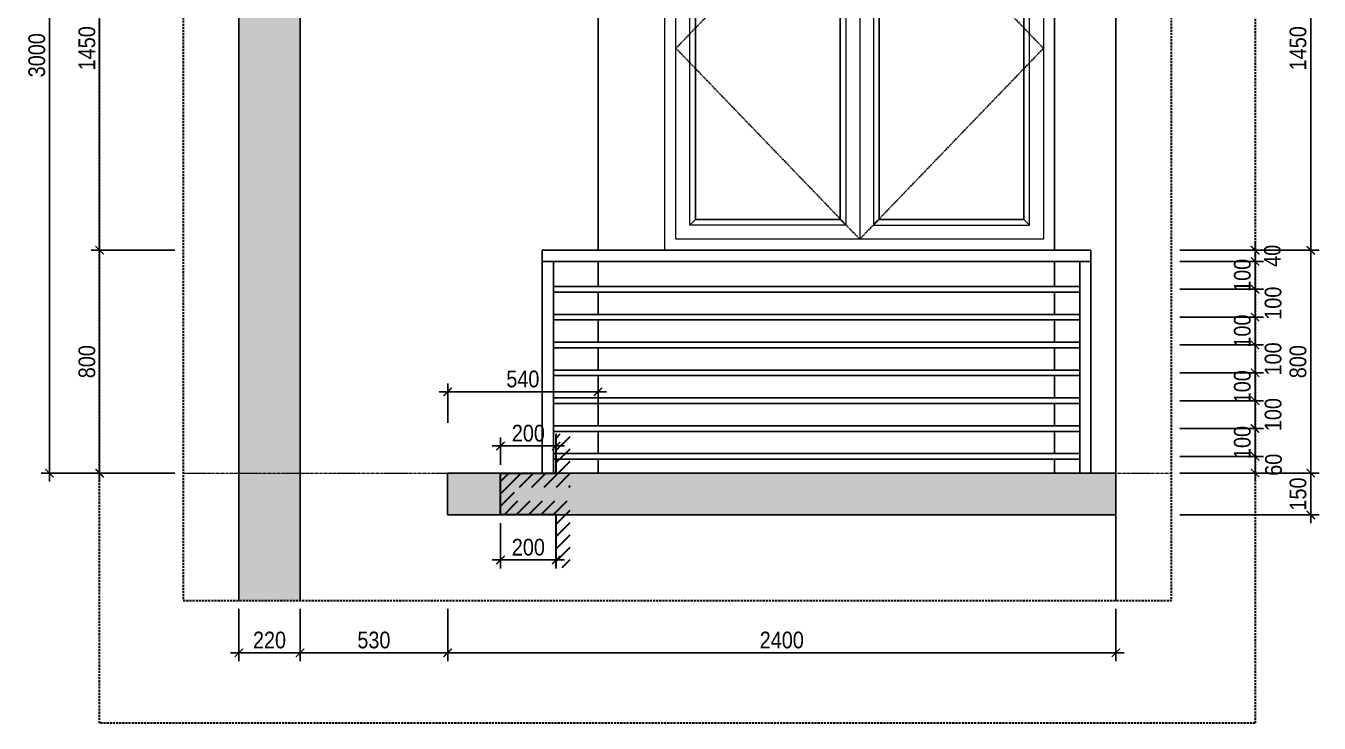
# Model space of a CAD drawing. Header units: millimetres. Extents: x -82962 to 19744, y -138000 to 4535.
# Drawn here: x -7902 to -3257, y -117513 to -115011 of the extents above; entities that cross this region are included whole.
import ezdxf
from ezdxf.xclip import XClip

# ---------------------------------------------------------------- set-up
doc = ezdxf.new("R2010")
doc.units = ezdxf.units.MM
doc.header["$LTSCALE"] = 1000
doc.header["$MEASUREMENT"] = 0
doc.header["$XCLIPFRAME"] = 2
doc.header["$PDMODE"] = 3
doc.linetypes.add('CENTER2', pattern=[1.125, 0.75, -0.125, 0.125, -0.125])
doc.linetypes.add('HIDDEN', pattern=[0.375, 0.25, -0.125])
doc.layers.get('0').update_dxf_attribs({"lineweight": 30})
doc.layers.get('DEFPOINTS').update_dxf_attribs({"color": 4, "lineweight": 30})
for name, color, linetype in [('A-TUONG', 4, 'Continuous'), ('net-vatlieu', 250, 'Continuous'), ('NETDUT', 8, 'Continuous')]:
    doc.layers.add(name, color=color, linetype=linetype)
for name, color, linetype, lineweight in [('CCA - DOOR', 34, 'Continuous', 20), ('Door-Windows', 142, 'Continuous', 25), ('THAY', 4, 'Continuous', 30), ('TRUC', 1, 'CENTER2', 9)]:
    doc.layers.add(name, color=color, linetype=linetype, lineweight=lineweight)
doc.styles.add('ARIAL', font='arial.ttf', dxfattribs={"width": 0.85})
doc.dimstyles.new('DIM 1-100', dxfattribs={"dimscale": 0, "dimtxt": 2, "dimasz": 1, "dimexe": 1, "dimexo": 1, "dimgap": 0.5, "dimtad": 1, "dimdec": 4, "dimrnd": 1, "dimdsep": 46, "dimtxsty": 'ARIAL', "dimblk1": 'ARCHTICK', "dimblk2": 'ARCHTICK', "dimsah": 1, "dimcen": 2, "dimdle": 1, "dimclrd": 9, "dimclre": 9, "dimclrt": 1, "dimadec": 0, "dimazin": 0, "dimtfac": 1, "dimtdec": 4, "dimtix": 1, "dimtmove": 2, "dimatfit": 3, "dimldrblk": 'DOT', "dimfxl": 1, "dimtvp": 1, "dimtolj": 1, "dimarcsym": 0})

# ---------------------------------------------------------------- blocks, each defined once
blk = doc.blocks.new('md')
at = {"layer": 'net-vatlieu', "ltscale": 0.2}
h = blk.add_hatch(dxfattribs=at)
h.set_pattern_fill('AR-SAND', color=256, scale=20, style=0)
h.set_pattern_definition([(37.5, (-80672.57, -128781.108), (-1.25987, 38.536475), [0, -30.4, 0, -34, 0, -32.5]), (7.5, (-80672.57, -128781.11), (35.39553, 56.44292), [0, -16.4, 0, -27.4, 0, -10.5]), (327.5, (-80697.17, -128781.108), (62.28284, 0.11318), [0, -10, 0, -36, 0, -47]), (317.5, (-80697.17, -128781.11), (60.12253, 17.5535), [0, -5, 0, -23.6, 0, -27])])
h.paths.add_polyline_path([(-80672.6, -128431.1), (-81302.6, -128431.1), (-81302.6, -127791.1), (-81302.6, -126181.1), (-81302.6, -118201.1), (-78372.6, -118201.1), (-78372.6, -117981.1), (-81522.6, -117981.1), (-81522.6, -128781.1), (-80672.6, -128781.1)])
h = blk.add_hatch(dxfattribs=at)
h.set_pattern_fill('AR-SAND', color=256, scale=30, style=0)
h.set_pattern_definition([(37.5, (-80672.57, -128781.11), (-1.8898, 57.8047), [0, -45.6, 0, -51, 0, -48.75]), (7.5, (-80672.57, -128781.11), (53.0933, 84.6644), [0, -24.6, 0, -41.1, 0, -15.75]), (327.5, (-80709.47, -128781.11), (93.42426, 0.16977), [0, -15, 0, -54, 0, -70.5]), (317.5, (-80709.47, -128781.11), (90.1838, 26.3303), [0, -7.5, 0, -35.4, 0, -40.5])])
h.paths.add_polyline_path([(-78372.6, -121531.1), (-80772.6, -121531.1), (-80772.6, -121681.1), (-78372.6, -121681.1)])
h.paths.add_polyline_path([(-80602.6, -122431.1), (-81302.6, -122431.1), (-81302.6, -122581.1), (-80602.6, -122581.1)])
at = {"layer": 'A-TUONG', "linetype": 'Continuous'}
for p, q in [((-80232.6, -120731.1), (-80232.6, -118881.1)), ((-78592.6, -120731.1), (-78592.6, -118881.1)), ((-80432.6, -120731.1), (-78462.6, -120731.1)), ((-80232.6, -120861.1), (-80232.6, -120771.1)), ((-78592.6, -120861.1), (-78592.6, -120771.1)), ((-80232.6, -120961.1), (-80232.6, -120881.1)), ((-78592.6, -120961.1), (-78592.6, -120881.1)), ((-80232.6, -121061.1), (-80232.6, -120981.1)), ((-78592.6, -121061.1), (-78592.6, -120981.1)), ((-80232.6, -121161.1), (-80232.6, -121081.1)), ((-78592.6, -121161.1), (-78592.6, -121081.1)), ((-80232.6, -121261.1), (-80232.6, -121181.1)), ((-78592.6, -121261.1), (-78592.6, -121181.1)), ((-80232.6, -121361.1), (-80232.6, -121281.1)), ((-78592.6, -121361.1), (-78592.6, -121281.1)), ((-80232.6, -121461.1), (-80232.6, -121381.1)), ((-78592.6, -121461.1), (-78592.6, -121381.1)), ((-80232.6, -121531.1), (-80232.6, -121481.1)), ((-78592.6, -121531.1), (-78592.6, -121481.1)), ((-80772.6, -121531.1), (-78372.6, -121531.1)), ((-80772.6, -121531.1), (-80772.6, -121681.1)), ((-80772.6, -121681.1), (-78372.6, -121681.1))]:
    blk.add_line(p, q, dxfattribs=at)
blk.add_lwpolyline([(-81522.6, -132181.1), (-78372.6, -132181.1), (-78372.6, -117981.1), (-81522.6, -117981.1)], close=True, dxfattribs=at)
blk.add_lwpolyline([(-81302.6, -128431.1), (-81302.6, -118201.1), (-78372.6, -118201.1)], dxfattribs=at)
at = {"layer": 'CCA - DOOR', "ltscale": 0.2}
for points in [[(-79992.6, -119281.1), (-78592.6, -119281.1), (-78592.6, -120731.1), (-79992.6, -120731.1)], [(-79952.6, -119321.1), (-78632.6, -119321.1), (-78632.6, -120691.1), (-79952.6, -120691.1)], [(-79952.6, -119321.1), (-79292.6, -119321.1), (-79292.6, -120691.1), (-79952.6, -120691.1)], [(-79902.6, -119371.1), (-79342.6, -119371.1), (-79342.6, -120641.1), (-79902.6, -120641.1)], [(-78682.6, -119371.1), (-79242.6, -119371.1), (-79242.6, -120641.1), (-78682.6, -120641.1)]]:
    blk.add_lwpolyline(points, close=True, dxfattribs=at)
at = {"layer": 'Door-Windows', "ltscale": 0.2}
for p, q in [((-78462.6, -120731.1), (-80432.6, -120731.1)), ((-80432.6, -120731.1), (-80432.6, -120771.1)), ((-78462.6, -120771.1), (-80432.6, -120771.1)), ((-80432.6, -120771.1), (-80432.6, -121531.1)), ((-80392.6, -120771.1), (-80392.6, -121531.1)), ((-78502.6, -120771.1), (-78502.6, -121531.1)), ((-78462.6, -120771.1), (-78462.6, -120731.1)), ((-78462.6, -120771.1), (-78462.6, -121531.1)), ((-78502.6, -120861.1), (-80392.6, -120861.1)), ((-80392.6, -120861.1), (-80392.6, -120881.1)), ((-78502.6, -120881.1), (-80392.6, -120881.1)), ((-78502.6, -120961.1), (-80392.6, -120961.1)), ((-80392.6, -120961.1), (-80392.6, -120981.1)), ((-78502.6, -120981.1), (-80392.6, -120981.1)), ((-78502.6, -121061.1), (-80392.6, -121061.1)), ((-80392.6, -121061.1), (-80392.6, -121081.1)), ((-78502.6, -121081.1), (-80392.6, -121081.1)), ((-78502.6, -121161.1), (-80392.6, -121161.1)), ((-80392.6, -121161.1), (-80392.6, -121181.1)), ((-78502.6, -121181.1), (-80392.6, -121181.1)), ((-78502.6, -121261.1), (-80392.6, -121261.1)), ((-80392.6, -121261.1), (-80392.6, -121281.1)), ((-78502.6, -121281.1), (-80392.6, -121281.1)), ((-78502.6, -121361.1), (-80392.6, -121361.1)), ((-80392.6, -121361.1), (-80392.6, -121381.1)), ((-78502.6, -121381.1), (-80392.6, -121381.1)), ((-78502.6, -121461.1), (-80392.6, -121461.1)), ((-80392.6, -121461.1), (-80392.6, -121481.1)), ((-78502.6, -121481.1), (-80392.6, -121481.1))]:
    blk.add_line(p, q, dxfattribs=at)
at = {"layer": 'net-vatlieu', "ltscale": 0.2}
for points in [[(-79882.6, -119391.1), (-79362.6, -119391.1), (-79362.6, -120621.1), (-79882.6, -120621.1)], [(-78702.6, -119391.1), (-79222.6, -119391.1), (-79222.6, -120621.1), (-78702.6, -120621.1)]]:
    blk.add_lwpolyline(points, close=True, dxfattribs=at)
for points in [[(-79902.6, -120641.1), (-79882.6, -120621.1)], [(-79362.6, -120621.1), (-79342.6, -120641.1)], [(-79222.6, -120621.1), (-79242.6, -120641.1)], [(-78682.6, -120641.1), (-78702.6, -120621.1)]]:
    blk.add_lwpolyline(points, dxfattribs=at)
at = {"layer": 'NETDUT', "linetype": 'HIDDEN', "ltscale": 0.01}
for points in [[(-79292.6, -119321.1), (-79952.6, -120006.1), (-79292.6, -120691.1)], [(-79292.6, -119321.1), (-78632.6, -120006.1), (-79292.6, -120691.1)]]:
    blk.add_lwpolyline(points, dxfattribs=at)
at = {"layer": 'TRUC', "ltscale": 0.015}
for p, q in [((-81522.6, -117735.6), (-81522.6, -132293.8)), ((-78372.6, -117735.6), (-78372.6, -132293.8)), ((-82614.2, -121531.1), (-77066.3, -121531.1))]:
    blk.add_line(p, q, dxfattribs=at)
blk = doc.blocks.new('_ARCHTICK')
at = {"color": 0, "linetype": 'ByBlock', "const_width": 0.15}
blk.add_lwpolyline([(-0.5, -0.5), (0.5, 0.5)], dxfattribs=at)
blk = doc.blocks.new('*D874')
at = {"layer": 'DEFPOINTS', "color": 0, "ltscale": 0.2, "transparency": 16777216}
for p in [(-7637.3, -115816), (-7337.3, -115816), (-7337.3, -116616)]:
    blk.add_point(p, dxfattribs=at)
at = {"layer": 'THAY', "color": 9, "lineweight": -2, "ltscale": 0.2, "transparency": 16777216}
for p, q in [((-7637.3, -116646), (-7637.3, -115786)), ((-7367.3, -115816), (-7667.3, -115816)), ((-7367.3, -116616), (-7667.3, -116616))]:
    blk.add_line(p, q, dxfattribs=at)
at = {"layer": 'THAY', "color": 9, "lineweight": -2, "ltscale": 0.2, "transparency": 16777216, "xscale": 29.99999999999994, "yscale": 29.99999999999994, "zscale": 29.99999999999994}
for p, rotation in [((-7637.3, -115816), 90), ((-7637.3, -116616), 270)]:
    blk.add_blockref('_ARCHTICK', p, dxfattribs=dict(at, rotation=rotation))
at = {"layer": 'THAY', "color": 1, "ltscale": 0.2, "transparency": 16777216, "insert": (-7682.9, -116216), "char_height": 60, "attachment_point": 5, "rotation": 90, "style": 'ARIAL'}
blk.add_mtext('\\A1;800', dxfattribs=at)
blk = doc.blocks.new('_DOT')
at = {"color": 0, "linetype": 'ByBlock', "ltscale": 10}
blk.add_line((-0.5, 0), (-1, 0), dxfattribs=at)
at = {"color": 0, "linetype": 'ByBlock', "ltscale": 10, "const_width": 0.5}
blk.add_lwpolyline([(-0.25, 0, 1), (0.25, 0, 1)], format="xyb", close=True, dxfattribs=at)
blk = doc.blocks.new('*D875')
at = {"layer": 'DEFPOINTS', "color": 0, "ltscale": 0.2, "transparency": 16777216}
for p in [(-7637.3, -114366), (-7337.3, -114366), (-7337.3, -115816)]:
    blk.add_point(p, dxfattribs=at)
at = {"layer": 'THAY', "color": 9, "lineweight": -2, "ltscale": 0.2, "transparency": 16777216}
for p, q in [((-7637.3, -115846), (-7637.3, -114336)), ((-7367.3, -114366), (-7667.3, -114366)), ((-7367.3, -115816), (-7667.3, -115816))]:
    blk.add_line(p, q, dxfattribs=at)
at = {"layer": 'THAY', "color": 9, "lineweight": -2, "ltscale": 0.2, "transparency": 16777216, "xscale": 29.99999999999994, "yscale": 29.99999999999994, "zscale": 29.99999999999994}
for p, rotation in [((-7637.3, -114366), 90), ((-7637.3, -115816), 270)]:
    blk.add_blockref('_ARCHTICK', p, dxfattribs=dict(at, rotation=rotation))
at = {"layer": 'THAY', "color": 1, "ltscale": 0.2, "transparency": 16777216, "insert": (-7682.9, -115091), "char_height": 60, "attachment_point": 5, "rotation": 90, "style": 'ARIAL'}
blk.add_mtext('\\A1;1450', dxfattribs=at)
blk = doc.blocks.new('*D881')
at = {"layer": 'DEFPOINTS', "color": 0, "ltscale": 0.2, "transparency": 16777216}
for p in [(-7337.3, -113616), (-7817.3, -116616), (-7337.3, -116616)]:
    blk.add_point(p, dxfattribs=at)
at = {"layer": 'THAY', "color": 9, "lineweight": -2, "ltscale": 0.2, "transparency": 16777216}
for p, q in [((-7367.3, -113616), (-7847.3, -113616)), ((-7817.3, -113586), (-7817.3, -116646)), ((-7367.3, -116616), (-7847.3, -116616))]:
    blk.add_line(p, q, dxfattribs=at)
at = {"layer": 'THAY', "color": 9, "lineweight": -2, "ltscale": 0.2, "transparency": 16777216, "xscale": 29.99999999999994, "yscale": 29.99999999999994, "zscale": 29.99999999999994}
for p, rotation in [((-7817.3, -113616), 90), ((-7817.3, -116616), 270)]:
    blk.add_blockref('_ARCHTICK', p, dxfattribs=dict(at, rotation=rotation))
at = {"layer": 'THAY', "color": 1, "ltscale": 0.2, "transparency": 16777216, "insert": (-7862.9, -115116), "char_height": 60, "attachment_point": 5, "rotation": 90, "style": 'ARIAL'}
blk.add_mtext('\\A1;3000', dxfattribs=at)
blk = doc.blocks.new('*D884')
at = {"layer": 'DEFPOINTS', "color": 0, "ltscale": 0.2, "transparency": 16777216}
for p in [(-3787.3, -115816), (-3287.2, -115816), (-3787.3, -116616)]:
    blk.add_point(p, dxfattribs=at)
at = {"layer": 'THAY', "color": 9, "lineweight": -2, "ltscale": 0.2, "transparency": 16777216}
for p, q in [((-3287.2, -116646), (-3287.2, -115786)), ((-3757.3, -115816), (-3257.2, -115816)), ((-3757.3, -116616), (-3257.2, -116616))]:
    blk.add_line(p, q, dxfattribs=at)
at = {"layer": 'THAY', "color": 9, "lineweight": -2, "ltscale": 0.2, "transparency": 16777216, "xscale": 29.99999999999994, "yscale": 29.99999999999994, "zscale": 29.99999999999994}
for p, rotation in [((-3287.2, -115816), 90), ((-3287.2, -116616), 270)]:
    blk.add_blockref('_ARCHTICK', p, dxfattribs=dict(at, rotation=rotation))
at = {"layer": 'THAY', "color": 1, "ltscale": 0.2, "transparency": 16777216, "insert": (-3332.9, -116216), "char_height": 60, "attachment_point": 5, "rotation": 90, "style": 'ARIAL'}
blk.add_mtext('\\A1;800', dxfattribs=at)
blk = doc.blocks.new('*D885')
at = {"layer": 'DEFPOINTS', "color": 0, "ltscale": 0.2, "transparency": 16777216}
for p in [(-3787.3, -115816), (-3787.3, -115856), (-3487.3, -115856)]:
    blk.add_point(p, dxfattribs=at)
at = {"layer": 'THAY', "color": 9, "lineweight": -2, "ltscale": 0.2, "transparency": 16777216}
for p, q in [((-3487.3, -115786), (-3487.3, -115886)), ((-3757.3, -115816), (-3457.3, -115816)), ((-3757.3, -115856), (-3457.3, -115856))]:
    blk.add_line(p, q, dxfattribs=at)
at = {"layer": 'THAY', "color": 9, "lineweight": -2, "ltscale": 0.2, "transparency": 16777216, "xscale": 29.99999999999994, "yscale": 29.99999999999994, "zscale": 29.99999999999994}
for p, rotation in [((-3487.3, -115816), 90), ((-3487.3, -115856), 270)]:
    blk.add_blockref('_ARCHTICK', p, dxfattribs=dict(at, rotation=rotation))
at = {"layer": 'THAY', "color": 1, "ltscale": 0.2, "transparency": 16777216, "insert": (-3424.9, -115836), "char_height": 60, "attachment_point": 5, "rotation": 90, "style": 'ARIAL'}
blk.add_mtext('\\A1;40', dxfattribs=at)
blk = doc.blocks.new('*D886')
at = {"layer": 'DEFPOINTS', "color": 0, "ltscale": 0.2, "transparency": 16777216}
for p in [(-3787.3, -115856), (-3787.3, -115956), (-3487.3, -115956)]:
    blk.add_point(p, dxfattribs=at)
at = {"layer": 'THAY', "color": 9, "lineweight": -2, "ltscale": 0.2, "transparency": 16777216}
for p, q in [((-3487.3, -115856), (-3487.3, -115826)), ((-3757.3, -115856), (-3457.3, -115856)), ((-3487.3, -115856), (-3487.3, -115956)), ((-3757.3, -115956), (-3457.3, -115956)), ((-3487.3, -115956), (-3487.3, -115986))]:
    blk.add_line(p, q, dxfattribs=at)
at = {"layer": 'THAY', "color": 9, "lineweight": -2, "ltscale": 0.2, "transparency": 16777216, "xscale": 29.99999999999994, "yscale": 29.99999999999994, "zscale": 29.99999999999994}
for p, rotation in [((-3487.3, -115856), 270), ((-3487.3, -115956), 90)]:
    blk.add_blockref('_ARCHTICK', p, dxfattribs=dict(at, rotation=rotation))
at = {"layer": 'THAY', "color": 1, "ltscale": 0.2, "transparency": 16777216, "insert": (-3532.9, -115906), "char_height": 60, "attachment_point": 5, "rotation": 90, "style": 'ARIAL'}
blk.add_mtext('\\A1;100', dxfattribs=at)
blk = doc.blocks.new('*D887')
at = {"layer": 'DEFPOINTS', "color": 0, "ltscale": 0.2, "transparency": 16777216}
for p in [(-3787.3, -116056), (-3787.3, -116156), (-3487.3, -116156)]:
    blk.add_point(p, dxfattribs=at)
at = {"layer": 'THAY', "color": 9, "lineweight": -2, "ltscale": 0.2, "transparency": 16777216}
for p, q in [((-3487.3, -116056), (-3487.3, -116026)), ((-3757.3, -116056), (-3457.3, -116056)), ((-3487.3, -116056), (-3487.3, -116156)), ((-3757.3, -116156), (-3457.3, -116156)), ((-3487.3, -116156), (-3487.3, -116186))]:
    blk.add_line(p, q, dxfattribs=at)
at = {"layer": 'THAY', "color": 9, "lineweight": -2, "ltscale": 0.2, "transparency": 16777216, "xscale": 29.99999999999994, "yscale": 29.99999999999994, "zscale": 29.99999999999994}
for p, rotation in [((-3487.3, -116056), 270), ((-3487.3, -116156), 90)]:
    blk.add_blockref('_ARCHTICK', p, dxfattribs=dict(at, rotation=rotation))
at = {"layer": 'THAY', "color": 1, "ltscale": 0.2, "transparency": 16777216, "insert": (-3532.9, -116106), "char_height": 60, "attachment_point": 5, "rotation": 90, "style": 'ARIAL'}
blk.add_mtext('\\A1;100', dxfattribs=at)
blk = doc.blocks.new('*D888')
at = {"layer": 'DEFPOINTS', "color": 0, "ltscale": 0.2, "transparency": 16777216}
for p in [(-3787.3, -116256), (-3787.3, -116356), (-3487.3, -116356)]:
    blk.add_point(p, dxfattribs=at)
at = {"layer": 'THAY', "color": 9, "lineweight": -2, "ltscale": 0.2, "transparency": 16777216}
for p, q in [((-3757.3, -116256), (-3457.3, -116256)), ((-3487.3, -116256), (-3487.3, -116226)), ((-3487.3, -116256), (-3487.3, -116356)), ((-3757.3, -116356), (-3457.3, -116356)), ((-3487.3, -116356), (-3487.3, -116386))]:
    blk.add_line(p, q, dxfattribs=at)
at = {"layer": 'THAY', "color": 9, "lineweight": -2, "ltscale": 0.2, "transparency": 16777216, "xscale": 29.99999999999994, "yscale": 29.99999999999994, "zscale": 29.99999999999994}
for p, rotation in [((-3487.3, -116256), 270), ((-3487.3, -116356), 90)]:
    blk.add_blockref('_ARCHTICK', p, dxfattribs=dict(at, rotation=rotation))
at = {"layer": 'THAY', "color": 1, "ltscale": 0.2, "transparency": 16777216, "insert": (-3532.9, -116306), "char_height": 60, "attachment_point": 5, "rotation": 90, "style": 'ARIAL'}
blk.add_mtext('\\A1;100', dxfattribs=at)
blk = doc.blocks.new('*D889')
at = {"layer": 'DEFPOINTS', "color": 0, "ltscale": 0.2, "transparency": 16777216}
for p in [(-3787.3, -116356), (-3787.3, -116456), (-3487.3, -116456)]:
    blk.add_point(p, dxfattribs=at)
at = {"layer": 'THAY', "color": 9, "lineweight": -2, "ltscale": 0.2, "transparency": 16777216}
for p, q in [((-3757.3, -116356), (-3457.3, -116356)), ((-3487.3, -116326), (-3487.3, -116486)), ((-3757.3, -116456), (-3457.3, -116456))]:
    blk.add_line(p, q, dxfattribs=at)
at = {"layer": 'THAY', "color": 9, "lineweight": -2, "ltscale": 0.2, "transparency": 16777216, "xscale": 29.99999999999994, "yscale": 29.99999999999994, "zscale": 29.99999999999994}
for p, rotation in [((-3487.3, -116356), 90), ((-3487.3, -116456), 270)]:
    blk.add_blockref('_ARCHTICK', p, dxfattribs=dict(at, rotation=rotation))
at = {"layer": 'THAY', "color": 1, "ltscale": 0.2, "transparency": 16777216, "insert": (-3422.4, -116406), "char_height": 60, "attachment_point": 5, "rotation": 90, "style": 'ARIAL'}
blk.add_mtext('\\A1;100', dxfattribs=at)
blk = doc.blocks.new('*D882')
at = {"layer": 'DEFPOINTS', "color": 0, "ltscale": 0.2, "transparency": 16777216}
for p in [(-3787.3, -116456), (-3787.3, -116556), (-3487.3, -116556)]:
    blk.add_point(p, dxfattribs=at)
at = {"layer": 'THAY', "color": 9, "lineweight": -2, "ltscale": 0.2, "transparency": 16777216}
for p, q in [((-3487.3, -116456), (-3487.3, -116426)), ((-3757.3, -116456), (-3457.3, -116456)), ((-3487.3, -116456), (-3487.3, -116556)), ((-3757.3, -116556), (-3457.3, -116556)), ((-3487.3, -116556), (-3487.3, -116586))]:
    blk.add_line(p, q, dxfattribs=at)
at = {"layer": 'THAY', "color": 9, "lineweight": -2, "ltscale": 0.2, "transparency": 16777216, "xscale": 29.99999999999994, "yscale": 29.99999999999994, "zscale": 29.99999999999994}
for p, rotation in [((-3487.3, -116456), 270), ((-3487.3, -116556), 90)]:
    blk.add_blockref('_ARCHTICK', p, dxfattribs=dict(at, rotation=rotation))
at = {"layer": 'THAY', "color": 1, "ltscale": 0.2, "transparency": 16777216, "insert": (-3532.9, -116506), "char_height": 60, "attachment_point": 5, "rotation": 90, "style": 'ARIAL'}
blk.add_mtext('\\A1;100', dxfattribs=at)
blk = doc.blocks.new('*D883')
at = {"layer": 'DEFPOINTS', "color": 0, "ltscale": 0.2, "transparency": 16777216}
for p in [(-3787.3, -116556), (-3787.3, -116616), (-3487.3, -116616)]:
    blk.add_point(p, dxfattribs=at)
at = {"layer": 'THAY', "color": 9, "lineweight": -2, "ltscale": 0.2, "transparency": 16777216}
for p, q in [((-3487.3, -116526), (-3487.3, -116646)), ((-3757.3, -116556), (-3457.3, -116556)), ((-3757.3, -116616), (-3457.3, -116616))]:
    blk.add_line(p, q, dxfattribs=at)
at = {"layer": 'THAY', "color": 9, "lineweight": -2, "ltscale": 0.2, "transparency": 16777216, "xscale": 29.99999999999994, "yscale": 29.99999999999994, "zscale": 29.99999999999994}
for p, rotation in [((-3487.3, -116556), 90), ((-3487.3, -116616), 270)]:
    blk.add_blockref('_ARCHTICK', p, dxfattribs=dict(at, rotation=rotation))
at = {"layer": 'THAY', "color": 1, "ltscale": 0.2, "transparency": 16777216, "insert": (-3421, -116586), "char_height": 60, "attachment_point": 5, "rotation": 90, "style": 'ARIAL'}
blk.add_mtext('\\A1;60', dxfattribs=at)
blk = doc.blocks.new('*D890')
at = {"layer": 'DEFPOINTS', "color": 0, "ltscale": 0.2, "transparency": 16777216}
for p in [(-3787.3, -116156), (-3787.3, -116256), (-3487.3, -116256)]:
    blk.add_point(p, dxfattribs=at)
at = {"layer": 'THAY', "color": 9, "lineweight": -2, "ltscale": 0.2, "transparency": 16777216}
for p, q in [((-3487.3, -116126), (-3487.3, -116286)), ((-3757.3, -116156), (-3457.3, -116156)), ((-3757.3, -116256), (-3457.3, -116256))]:
    blk.add_line(p, q, dxfattribs=at)
at = {"layer": 'THAY', "color": 9, "lineweight": -2, "ltscale": 0.2, "transparency": 16777216, "xscale": 29.99999999999994, "yscale": 29.99999999999994, "zscale": 29.99999999999994}
for p, rotation in [((-3487.3, -116156), 90), ((-3487.3, -116256), 270)]:
    blk.add_blockref('_ARCHTICK', p, dxfattribs=dict(at, rotation=rotation))
at = {"layer": 'THAY', "color": 1, "ltscale": 0.2, "transparency": 16777216, "insert": (-3422.4, -116206), "char_height": 60, "attachment_point": 5, "rotation": 90, "style": 'ARIAL'}
blk.add_mtext('\\A1;100', dxfattribs=at)
blk = doc.blocks.new('*D891')
at = {"layer": 'DEFPOINTS', "color": 0, "ltscale": 0.2, "transparency": 16777216}
for p in [(-3787.3, -115956), (-3787.3, -116056), (-3487.3, -116056)]:
    blk.add_point(p, dxfattribs=at)
at = {"layer": 'THAY', "color": 9, "lineweight": -2, "ltscale": 0.2, "transparency": 16777216}
for p, q in [((-3487.3, -115926), (-3487.3, -116086)), ((-3757.3, -115956), (-3457.3, -115956)), ((-3757.3, -116056), (-3457.3, -116056))]:
    blk.add_line(p, q, dxfattribs=at)
at = {"layer": 'THAY', "color": 9, "lineweight": -2, "ltscale": 0.2, "transparency": 16777216, "xscale": 29.99999999999994, "yscale": 29.99999999999994, "zscale": 29.99999999999994}
for p, rotation in [((-3487.3, -115956), 90), ((-3487.3, -116056), 270)]:
    blk.add_blockref('_ARCHTICK', p, dxfattribs=dict(at, rotation=rotation))
at = {"layer": 'THAY', "color": 1, "ltscale": 0.2, "transparency": 16777216, "insert": (-3422.4, -116006), "char_height": 60, "attachment_point": 5, "rotation": 90, "style": 'ARIAL'}
blk.add_mtext('\\A1;100', dxfattribs=at)
blk = doc.blocks.new('*D892')
at = {"layer": 'DEFPOINTS', "color": 0, "ltscale": 0.2, "transparency": 16777216}
for p in [(-3787.3, -114366), (-3287.2, -114366), (-3787.3, -115816)]:
    blk.add_point(p, dxfattribs=at)
at = {"layer": 'THAY', "color": 9, "lineweight": -2, "ltscale": 0.2, "transparency": 16777216}
for p, q in [((-3287.2, -115846), (-3287.2, -114336)), ((-3757.3, -114366), (-3257.2, -114366)), ((-3757.3, -115816), (-3257.2, -115816))]:
    blk.add_line(p, q, dxfattribs=at)
at = {"layer": 'THAY', "color": 9, "lineweight": -2, "ltscale": 0.2, "transparency": 16777216, "xscale": 29.99999999999994, "yscale": 29.99999999999994, "zscale": 29.99999999999994}
for p, rotation in [((-3287.2, -114366), 90), ((-3287.2, -115816), 270)]:
    blk.add_blockref('_ARCHTICK', p, dxfattribs=dict(at, rotation=rotation))
at = {"layer": 'THAY', "color": 1, "ltscale": 0.2, "transparency": 16777216, "insert": (-3332.9, -115091), "char_height": 60, "attachment_point": 5, "rotation": 90, "style": 'ARIAL'}
blk.add_mtext('\\A1;1450', dxfattribs=at)
blk = doc.blocks.new('*D895')
at = {"layer": 'DEFPOINTS', "color": 0, "ltscale": 0.2, "transparency": 16777216}
for p in [(-3787.3, -116616), (-3787.3, -116766), (-3287.2, -116766)]:
    blk.add_point(p, dxfattribs=at)
at = {"layer": 'THAY', "color": 9, "lineweight": -2, "ltscale": 0.2, "transparency": 16777216}
for p, q in [((-3287.2, -116586), (-3287.2, -116796)), ((-3757.3, -116616), (-3257.2, -116616)), ((-3757.3, -116766), (-3257.2, -116766))]:
    blk.add_line(p, q, dxfattribs=at)
at = {"layer": 'THAY', "color": 9, "lineweight": -2, "ltscale": 0.2, "transparency": 16777216, "xscale": 29.99999999999994, "yscale": 29.99999999999994, "zscale": 29.99999999999994}
for p, rotation in [((-3287.2, -116616), 90), ((-3287.2, -116766), 270)]:
    blk.add_blockref('_ARCHTICK', p, dxfattribs=dict(at, rotation=rotation))
at = {"layer": 'THAY', "color": 1, "ltscale": 0.2, "transparency": 16777216, "insert": (-3332.9, -116691), "char_height": 60, "attachment_point": 5, "rotation": 90, "style": 'ARIAL'}
blk.add_mtext('\\A1;150', dxfattribs=at)
blk = doc.blocks.new('*D896')
at = {"layer": 'DEFPOINTS', "color": 0, "ltscale": 0.2, "transparency": 16777216}
for p in [(-6917.3, -117073.2), (-6387.3, -117073.2), (-6387.3, -117261)]:
    blk.add_point(p, dxfattribs=at)
at = {"layer": 'THAY', "color": 9, "lineweight": -2, "ltscale": 0.2, "transparency": 16777216}
for p, q in [((-6917.3, -117103.2), (-6917.3, -117291)), ((-6387.3, -117103.2), (-6387.3, -117291)), ((-6947.3, -117261), (-6357.3, -117261))]:
    blk.add_line(p, q, dxfattribs=at)
at = {"layer": 'THAY', "color": 9, "lineweight": -2, "ltscale": 0.2, "transparency": 16777216, "xscale": 29.99999999999994, "yscale": 29.99999999999994, "zscale": 29.99999999999994, "rotation": 180}
blk.add_blockref('_ARCHTICK', (-6917.3, -117261), dxfattribs=at)
at = {"layer": 'THAY', "color": 9, "lineweight": -2, "ltscale": 0.2, "transparency": 16777216, "xscale": 29.99999999999994, "yscale": 29.99999999999994, "zscale": 29.99999999999994}
blk.add_blockref('_ARCHTICK', (-6387.3, -117261), dxfattribs=at)
at = {"layer": 'THAY', "color": 1, "ltscale": 0.2, "transparency": 16777216, "insert": (-6652.3, -117215.4), "char_height": 60, "attachment_point": 5, "style": 'ARIAL'}
blk.add_mtext('\\A1;530', dxfattribs=at)
blk = doc.blocks.new('*D897')
at = {"layer": 'DEFPOINTS', "color": 0, "ltscale": 0.2, "transparency": 16777216}
for p in [(-6387.3, -117073.2), (-3987.3, -117073.2), (-3987.3, -117261)]:
    blk.add_point(p, dxfattribs=at)
at = {"layer": 'THAY', "color": 9, "lineweight": -2, "ltscale": 0.2, "transparency": 16777216}
for p, q in [((-6387.3, -117103.2), (-6387.3, -117291)), ((-3987.3, -117103.2), (-3987.3, -117291)), ((-6417.3, -117261), (-3957.3, -117261))]:
    blk.add_line(p, q, dxfattribs=at)
at = {"layer": 'THAY', "color": 9, "lineweight": -2, "ltscale": 0.2, "transparency": 16777216, "xscale": 29.99999999999994, "yscale": 29.99999999999994, "zscale": 29.99999999999994, "rotation": 180}
blk.add_blockref('_ARCHTICK', (-6387.3, -117261), dxfattribs=at)
at = {"layer": 'THAY', "color": 9, "lineweight": -2, "ltscale": 0.2, "transparency": 16777216, "xscale": 29.99999999999994, "yscale": 29.99999999999994, "zscale": 29.99999999999994}
blk.add_blockref('_ARCHTICK', (-3987.3, -117261), dxfattribs=at)
at = {"layer": 'THAY', "color": 1, "ltscale": 0.2, "transparency": 16777216, "insert": (-5187.3, -117215.4), "char_height": 60, "attachment_point": 5, "style": 'ARIAL'}
blk.add_mtext('\\A1;2400', dxfattribs=at)
blk = doc.blocks.new('*D898')
at = {"layer": 'DEFPOINTS', "color": 0, "ltscale": 0.2, "transparency": 16777216}
for p in [(-7137.3, -117073.2), (-6917.3, -117073.2), (-7137.3, -117261)]:
    blk.add_point(p, dxfattribs=at)
at = {"layer": 'THAY', "color": 9, "lineweight": -2, "ltscale": 0.2, "transparency": 16777216}
for p, q in [((-7137.3, -117103.2), (-7137.3, -117291)), ((-6917.3, -117103.2), (-6917.3, -117291)), ((-6887.3, -117261), (-7167.3, -117261))]:
    blk.add_line(p, q, dxfattribs=at)
at = {"layer": 'THAY', "color": 9, "lineweight": -2, "ltscale": 0.2, "transparency": 16777216, "xscale": 29.99999999999994, "yscale": 29.99999999999994, "zscale": 29.99999999999994, "rotation": 180}
blk.add_blockref('_ARCHTICK', (-7137.3, -117261), dxfattribs=at)
at = {"layer": 'THAY', "color": 9, "lineweight": -2, "ltscale": 0.2, "transparency": 16777216, "xscale": 29.99999999999994, "yscale": 29.99999999999994, "zscale": 29.99999999999994}
blk.add_blockref('_ARCHTICK', (-6917.3, -117261), dxfattribs=at)
at = {"layer": 'THAY', "color": 1, "ltscale": 0.2, "transparency": 16777216, "insert": (-7027.3, -117215.4), "char_height": 60, "attachment_point": 5, "style": 'ARIAL'}
blk.add_mtext('\\A1;220', dxfattribs=at)
blk = doc.blocks.new('*D899')
at = {"layer": 'DEFPOINTS', "color": 0, "ltscale": 0.2, "transparency": 16777216}
for p in [(-6387.3, -116324), (-6387.3, -116466), (-5847.3, -116466)]:
    blk.add_point(p, dxfattribs=at)
at = {"layer": 'THAY', "color": 9, "lineweight": -2, "ltscale": 0.2, "transparency": 16777216}
for p, q in [((-6387.3, -116436), (-6387.3, -116294)), ((-5847.3, -116436), (-5847.3, -116294)), ((-5817.3, -116324), (-6417.3, -116324))]:
    blk.add_line(p, q, dxfattribs=at)
at = {"layer": 'THAY', "color": 9, "lineweight": -2, "ltscale": 0.2, "transparency": 16777216, "xscale": 29.99999999999994, "yscale": 29.99999999999994, "zscale": 29.99999999999994, "rotation": 180}
blk.add_blockref('_ARCHTICK', (-6387.3, -116324), dxfattribs=at)
at = {"layer": 'THAY', "color": 9, "lineweight": -2, "ltscale": 0.2, "transparency": 16777216, "xscale": 29.99999999999994, "yscale": 29.99999999999994, "zscale": 29.99999999999994}
blk.add_blockref('_ARCHTICK', (-5847.3, -116324), dxfattribs=at)
at = {"layer": 'THAY', "color": 1, "ltscale": 0.2, "transparency": 16777216, "insert": (-6117.3, -116278.4), "char_height": 60, "attachment_point": 5, "style": 'ARIAL'}
blk.add_mtext('\\A1;540', dxfattribs=at)
blk = doc.blocks.new('*D904')
at = {"layer": 'DEFPOINTS', "color": 0, "ltscale": 0.2, "transparency": 16777216}
for p in [(-5997.5, -116518.4), (-6197.5, -116616), (-5997.5, -116616)]:
    blk.add_point(p, dxfattribs=at)
at = {"layer": 'THAY', "color": 9, "lineweight": -2, "ltscale": 0.2, "transparency": 16777216}
for p, q in [((-6197.5, -116586), (-6197.5, -116488.4)), ((-5997.5, -116586), (-5997.5, -116488.4)), ((-6227.5, -116518.4), (-5967.5, -116518.4))]:
    blk.add_line(p, q, dxfattribs=at)
at = {"layer": 'THAY', "color": 9, "lineweight": -2, "ltscale": 0.2, "transparency": 16777216, "xscale": 30, "yscale": 30, "zscale": 30, "rotation": 180}
blk.add_blockref('_ARCHTICK', (-6197.5, -116518.4), dxfattribs=at)
at = {"layer": 'THAY', "color": 9, "lineweight": -2, "ltscale": 0.2, "transparency": 16777216, "xscale": 30, "yscale": 30, "zscale": 30}
blk.add_blockref('_ARCHTICK', (-5997.5, -116518.4), dxfattribs=at)
at = {"layer": 'THAY', "color": 1, "ltscale": 0.2, "transparency": 16777216, "insert": (-6097.5, -116472.8), "char_height": 60, "attachment_point": 5, "style": 'ARIAL'}
blk.add_mtext('\\A1;200', dxfattribs=at)
blk = doc.blocks.new('*D905')
at = {"layer": 'DEFPOINTS', "color": 0, "ltscale": 0.2, "transparency": 16777216}
for p in [(-6197.5, -116765.7), (-5997.5, -116766), (-5997.5, -116927.8)]:
    blk.add_point(p, dxfattribs=at)
at = {"layer": 'THAY', "color": 9, "lineweight": -2, "ltscale": 0.2, "transparency": 16777216}
for p, q in [((-6197.5, -116795.7), (-6197.5, -116957.8)), ((-5997.5, -116796), (-5997.5, -116957.8)), ((-6227.5, -116927.8), (-5967.5, -116927.8))]:
    blk.add_line(p, q, dxfattribs=at)
at = {"layer": 'THAY', "color": 9, "lineweight": -2, "ltscale": 0.2, "transparency": 16777216, "xscale": 30, "yscale": 30, "zscale": 30, "rotation": 180}
blk.add_blockref('_ARCHTICK', (-6197.5, -116927.8), dxfattribs=at)
at = {"layer": 'THAY', "color": 9, "lineweight": -2, "ltscale": 0.2, "transparency": 16777216, "xscale": 30, "yscale": 30, "zscale": 30}
blk.add_blockref('_ARCHTICK', (-5997.5, -116927.8), dxfattribs=at)
at = {"layer": 'THAY', "color": 1, "ltscale": 0.2, "transparency": 16777216, "insert": (-6097.5, -116882.2), "char_height": 60, "attachment_point": 5, "style": 'ARIAL'}
blk.add_mtext('\\A1;200', dxfattribs=at)

msp = doc.modelspace()

# ---------------------------------------------------------------- block references
at = {"layer": 'THAY', "linetype": 'HIDDEN', "ltscale": 0.03}
ref = msp.add_blockref('md', (74385.28642, 4915.10239), dxfattribs=at)
XClip(ref).set_block_clipping_path([(-81722.5712352363, -121988.3487657154), (-78172.5712352363, -117871.2176770873)])

# ---------------------------------------------------------------- next in the draw order: hatches: boundary and pattern name
at = {"layer": 'THAY', "ltscale": 0.2}
h = msp.add_hatch(dxfattribs=at)
h.set_pattern_fill('ANSI31', color=256, scale=250, style=0)
h.set_pattern_definition([(45, (-6197.45, -116955.056), (-22.097, 22.097), [])])
h.paths.add_polyline_path([(-5997.45045, -116475.08784), (-5947.45045, -116475.08784), (-5947.45045, -116666.00527), (-6147.45045, -116666.00527), (-6147.45045, -116715.74985), (-5947.45045, -116715.74985), (-5947.45045, -116955.05591), (-5997.45045, -116955.05591), (-5997.45045, -116765.74985), (-6197.45045, -116765.74985), (-6197.45045, -116616.00527), (-5997.45045, -116616.00527)])

# ---------------------------------------------------------------- next in the draw order: linework, layer by layer
at = {"layer": 'THAY', "linetype": 'HIDDEN', "ltscale": 0.03}
msp.add_lwpolyline([(-7637.28482, -112656.11529), (-3487.28482, -112656.11529), (-3487.28482, -117513.3564), (-7637.28482, -117513.3564)], close=True, dxfattribs=at)
at = {"layer": 'THAY', "ltscale": 0.2}
msp.add_lwpolyline([(-5997.45045, -116955.05591), (-5997.45045, -116765.74985), (-6197.45045, -116765.74985), (-6197.45045, -116616.00527), (-5997.45045, -116616.00527), (-5997.45045, -116475.08784)], dxfattribs=at)

# ---------------------------------------------------------------- next in the draw order: dimensions: what is measured, and where the dimension line sits
for base, p1, p2, picture, middle in [((-7817.28482, -116616.00527), (-7337.28482, -113616.00527), (-7337.28482, -116616.00527), '*D881', (-7862.93966, -115116.00527)), ((-7637.28482, -114366.00527), (-7337.28482, -115816.00527), (-7337.28482, -114366.00527), '*D875', (-7682.9192, -115091.00527)), ((-3287.22645, -114366.00527), (-3787.28482, -115816.00527), (-3787.28482, -114366.00527), '*D892', (-3332.86083, -115091.00527)), ((-7637.28482, -115816.00527), (-7337.28482, -116616.00527), (-7337.28482, -115816.00527), '*D874', (-7682.9192, -116216.00527)), ((-3287.22645, -115816.00527), (-3787.28482, -116616.00527), (-3787.28482, -115816.00527), '*D884', (-3332.86083, -116216.00527)), ((-3487.28482, -115956.00527), (-3787.28482, -115856.00527), (-3787.28482, -115956.00527), '*D886', (-3532.9192, -115906.00527)), ((-3487.28482, -116156.00527), (-3787.28482, -116056.00527), (-3787.28482, -116156.00527), '*D887', (-3532.9192, -116106.00527)), ((-3487.28482, -116356.00527), (-3787.28482, -116256.00527), (-3787.28482, -116356.00527), '*D888', (-3532.9192, -116306.00527)), ((-3487.28482, -116556.00527), (-3787.28482, -116456.00527), (-3787.28482, -116556.00527), '*D882', (-3532.9192, -116506.00527)), ((-3287.22645, -116766.00527), (-3787.28482, -116616.00527), (-3787.28482, -116766.00527), '*D895', (-3332.86083, -116691.00527))]:
    dim = msp.add_linear_dim(base=base, p1=p1, p2=p2, angle=90, dimstyle='DIM 1-100', override={"dimscale": 30}, dxfattribs=at)
    dim.commit()
    dim.dimension.update_dxf_attribs({"geometry": picture, "text_midpoint": middle})
for base, p1, p2, picture, middle in [((-3487.28482, -115856.00527), (-3787.28482, -115816.00527), (-3787.28482, -115856.00527), '*D885', (-3424.91614, -115836.00527)), ((-3487.28482, -116056.00527), (-3787.28482, -115956.00527), (-3787.28482, -116056.00527), '*D891', (-3422.38036, -116006.00527)), ((-3487.28482, -116256.00527), (-3787.28482, -116156.00527), (-3787.28482, -116256.00527), '*D890', (-3422.38036, -116206.00527)), ((-3487.28482, -116456.00527), (-3787.28482, -116356.00527), (-3787.28482, -116456.00527), '*D889', (-3422.38036, -116406.00527)), ((-3487.28482, -116616.00527), (-3787.28482, -116556.00527), (-3787.28482, -116616.00527), '*D883', (-3421.03211, -116586.00527))]:
    dim = msp.add_linear_dim(base=base, p1=p1, p2=p2, angle=90, dimstyle='DIM 1-100', override={"dimscale": 30}, dxfattribs=at)
    dim.commit()
    dim.dimension.update_dxf_attribs({"geometry": picture, "text_midpoint": middle, "dimtype": 160})
for base, p1, p2, picture, middle in [((-6387.28482, -116323.99636), (-5847.28482, -116466.00527), (-6387.28482, -116466.00527), '*D899', (-6117.28482, -116278.36198)), ((-5997.45045, -116518.44167), (-6197.45045, -116616.00527), (-5997.45045, -116616.00527), '*D904', (-6097.45045, -116472.80729)), ((-5997.45045, -116927.83004), (-6197.45045, -116765.74985), (-5997.45045, -116766.00527), '*D905', (-6097.45045, -116882.19566)), ((-7137.28482, -117261.03318), (-6917.28482, -117073.24638), (-7137.28482, -117073.24638), '*D898', (-7027.28482, -117215.3988)), ((-6387.28482, -117261.03318), (-6917.28482, -117073.24638), (-6387.28482, -117073.24638), '*D896', (-6652.28482, -117215.37834)), ((-3987.28482, -117261.03318), (-6387.28482, -117073.24638), (-3987.28482, -117073.24638), '*D897', (-5187.28482, -117215.3988))]:
    dim = msp.add_linear_dim(base=base, p1=p1, p2=p2, dimstyle='DIM 1-100', override={"dimscale": 30}, dxfattribs=at)
    dim.commit()
    dim.dimension.update_dxf_attribs({"geometry": picture, "text_midpoint": middle})

doc.saveas('drawing.dxf')
